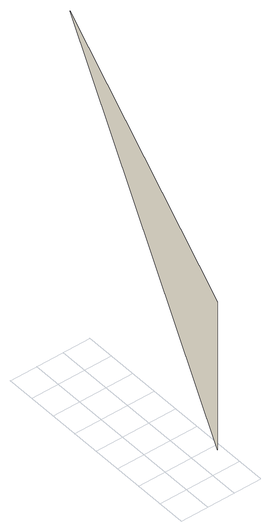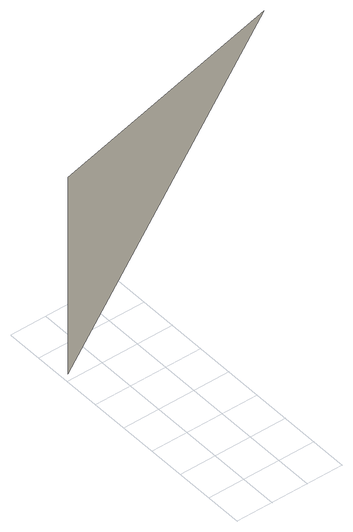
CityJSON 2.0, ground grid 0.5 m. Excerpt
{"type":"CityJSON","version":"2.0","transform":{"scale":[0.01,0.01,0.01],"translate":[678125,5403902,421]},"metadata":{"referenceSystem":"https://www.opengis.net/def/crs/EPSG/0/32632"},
"CityObjects":{
"building1":{"type":"Building","attributes":{"measuredHeight":13.19},"geometry":[{"type":"MultiSurface","lod":"3","boundaries":[[[0,1,2]]],"semantics":{"surfaces":[{"type":"WallSurface","klumMaterialClass":"Plaster","klumMaterialIndex":"I101","materialUncertainty":0.3}],"values":[0]}}]}
},
"vertices":[
[37,319,780],[91,40,371],[91,40,80]
]}
